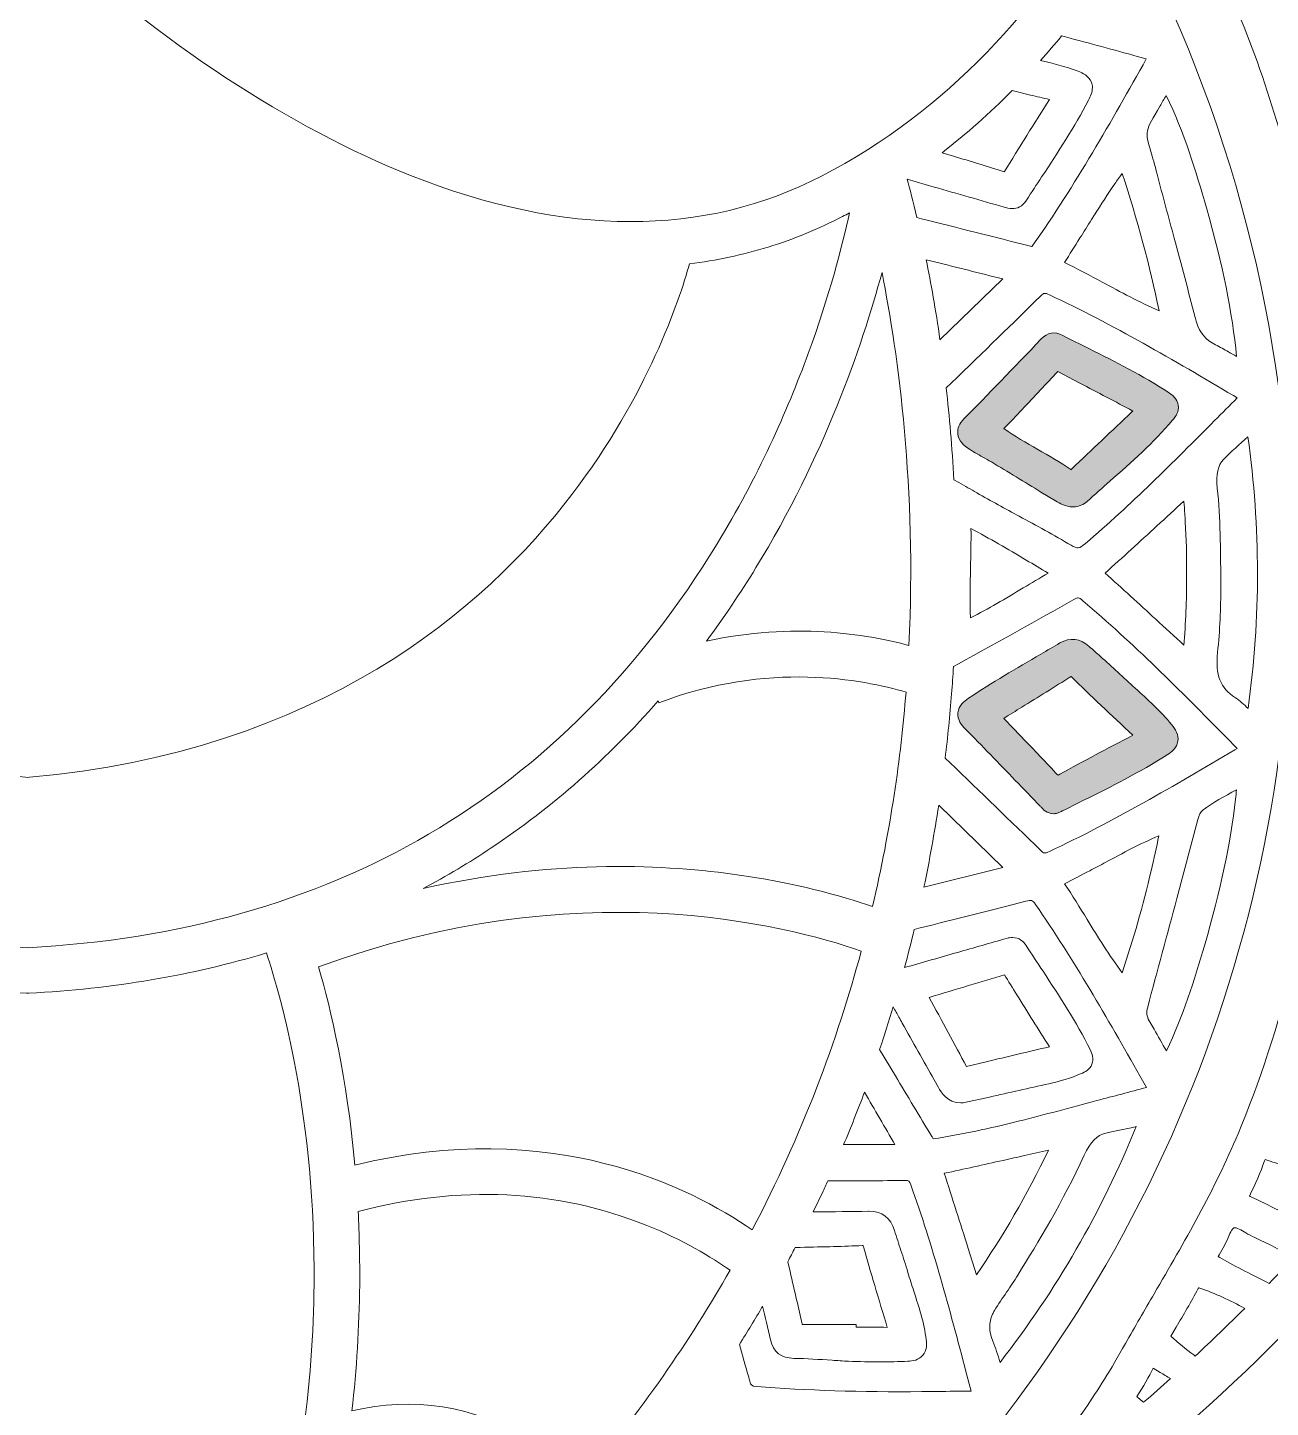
# Model space of a CAD drawing. Extents: x 126 to 2875, y -2951 to -49.
# Drawn here: x 1500.3 to 1932.1, y -2672.6 to -2193 of the extents above; entities that cross this region are included whole.
import ezdxf

# ---------------------------------------------------------------- set-up
doc = ezdxf.new("R2010")
doc.units = 0
doc.header["$MEASUREMENT"] = 0
doc.layers.add('Layer 1', color=7, linetype='Continuous')

# ---------------------------------------------------------------- blocks, each defined once
blk = doc.blocks.new('block 2')
at = {"layer": 'Layer 1', "true_color": 0x96c0ff}
h = blk.add_hatch(color=151, dxfattribs=at)
h.dxf.hatch_style = 2
edge = h.paths.add_edge_path()
edge.add_spline(control_points=[(1896.59, -2319.77), (1887.72, -2313.97), (1878.2, -2309.2), (1869, -2304.59), (1865.97, -2303.07), (1862.93, -2301.55), (1859.92, -2299.99), (1857.15, -2298.56), (1854.64, -2298.99), (1852.47, -2301.26), (1842.52, -2311.67), (1834.15, -2320.37), (1825.63, -2329.01), (1824.03, -2330.63), (1823.3, -2332.36), (1823.46, -2334.15), (1823.72, -2336.91), (1826.05, -2338.55), (1826.93, -2339.16), (1828.64, -2340.36), (1830.44, -2341.35), (1832.18, -2342.3), (1833.18, -2342.85), (1834.19, -2343.4), (1835.16, -2343.99), (1840.92, -2347.46), (1846.65, -2350.95), (1852.39, -2354.45), (1852.39, -2354.45), (1857.48, -2357.55), (1857.48, -2357.55), (1858.92, -2358.42), (1860.88, -2359.61), (1863.43, -2359.61), (1863.44, -2359.61), (1863.46, -2359.61), (1863.48, -2359.61), (1863.48, -2359.61), (1863.65, -2359.61), (1863.65, -2359.61), (1865.58, -2359.49), (1867.2, -2358.85), (1868.46, -2357.7), (1871.05, -2355.32), (1873.69, -2352.99), (1876.33, -2350.66), (1883.77, -2344.09), (1891.47, -2337.3), (1898.12, -2329.49), (1899.2, -2328.22), (1900.41, -2326.48), (1900.09, -2324.3), (1899.78, -2322.1), (1898.06, -2320.72), (1896.59, -2319.77)], knot_values=[0, 0, 0, 0, 1, 1, 1, 2, 2, 2, 3, 3, 3, 4, 4, 4, 5, 5, 5, 6, 6, 6, 7, 7, 7, 8, 8, 8, 9, 9, 9, 10, 10, 10, 11, 11, 11, 12, 12, 12, 13, 13, 13, 14, 14, 14, 15, 15, 15, 16, 16, 16, 17, 17, 17, 18, 18, 18, 18], degree=3, periodic=1)
edge = h.paths.add_edge_path()
edge.add_spline(control_points=[(1883.86, -2326.73), (1877.04, -2333.14), (1869.99, -2339.78), (1863.12, -2346.39), (1862.99, -2346.52), (1862.88, -2346.61), (1862.8, -2346.69), (1862.79, -2346.68), (1862.79, -2346.68), (1862.78, -2346.67), (1859.03, -2344.09), (1855.07, -2341.83), (1851.25, -2339.63), (1847.31, -2337.37), (1843.25, -2335.05), (1839.52, -2332.42), (1843.76, -2327.99), (1848.01, -2323.45), (1852.13, -2319.05), (1854.16, -2316.88), (1856.2, -2314.7), (1858.24, -2312.54), (1858.24, -2312.53), (1858.25, -2312.52), (1858.26, -2312.51), (1858.26, -2312.51), (1865.93, -2316.58), (1865.93, -2316.58), (1872.05, -2319.83), (1878.18, -2323.08), (1884.32, -2326.3), (1884.32, -2326.3), (1883.86, -2326.73), (1883.86, -2326.73)], knot_values=[0, 0, 0, 0, 1, 1, 1, 2, 2, 2, 3, 3, 3, 4, 4, 4, 5, 5, 5, 6, 6, 6, 7, 7, 7, 8, 8, 8, 9, 9, 9, 10, 10, 10, 11, 11, 11, 11], degree=3, periodic=1)
h = blk.add_hatch(color=151, dxfattribs=at)
h.dxf.hatch_style = 2
edge = h.paths.add_edge_path()
edge.add_spline(control_points=[(1885.09, -2422.61), (1883.08, -2420.81), (1881.01, -2418.95), (1879.06, -2417.07), (1877.1, -2415.17), (1875.05, -2413.36), (1873.06, -2411.61), (1871.75, -2410.46), (1870.44, -2409.3), (1869.15, -2408.12), (1866.11, -2405.33), (1862.41, -2404.88), (1858.98, -2406.9), (1858.98, -2406.9), (1858.98, -2406.9), (1858.98, -2406.9), (1856.75, -2408.21), (1854.52, -2409.51), (1852.29, -2410.81), (1843.97, -2415.67), (1835.36, -2420.68), (1827.16, -2426.15), (1825.72, -2427.11), (1823.78, -2428.68), (1823.53, -2431.16), (1823.28, -2433.65), (1824.85, -2435.56), (1826.06, -2436.78), (1831.91, -2442.68), (1837.79, -2448.78), (1843.47, -2454.67), (1846.36, -2457.67), (1849.25, -2460.67), (1852.15, -2463.66), (1852.24, -2463.74), (1852.32, -2463.84), (1852.4, -2463.94), (1853.01, -2464.65), (1854.39, -2466.26), (1856.81, -2466.26), (1856.96, -2466.26), (1857.12, -2466.25), (1857.28, -2466.24), (1857.28, -2466.24), (1857.81, -2466.19), (1857.81, -2466.19), (1857.81, -2466.19), (1858.64, -2465.83), (1858.64, -2465.83), (1859, -2465.68), (1859.4, -2465.51), (1859.79, -2465.31), (1862.17, -2464.1), (1864.56, -2462.91), (1866.96, -2461.72), (1876.69, -2456.86), (1886.75, -2451.84), (1896.18, -2445.83), (1897.74, -2444.84), (1899.58, -2443.4), (1899.95, -2441.09), (1900.32, -2438.82), (1899.13, -2436.97), (1897.78, -2435.3), (1893.93, -2430.55), (1889.43, -2426.52), (1885.09, -2422.61)], knot_values=[0, 0, 0, 0, 1, 1, 1, 2, 2, 2, 3, 3, 3, 4, 4, 4, 5, 5, 5, 6, 6, 6, 7, 7, 7, 8, 8, 8, 9, 9, 9, 10, 10, 10, 11, 11, 11, 12, 12, 12, 13, 13, 13, 14, 14, 14, 15, 15, 15, 16, 16, 16, 17, 17, 17, 18, 18, 18, 19, 19, 19, 20, 20, 20, 21, 21, 21, 22, 22, 22, 22], degree=3, periodic=1)
edge = h.paths.add_edge_path()
edge.add_spline(control_points=[(1858.96, -2452.52), (1858.62, -2452.71), (1858.41, -2452.79), (1858.3, -2452.83), (1858.18, -2452.75), (1857.95, -2452.57), (1857.56, -2452.14), (1853.39, -2447.64), (1849.08, -2443.15), (1844.91, -2438.81), (1843.09, -2436.92), (1841.27, -2435.03), (1839.45, -2433.13), (1841.55, -2431.83), (1843.64, -2430.53), (1845.73, -2429.23), (1851.34, -2425.77), (1857.13, -2422.19), (1862.79, -2418.58), (1862.83, -2418.62), (1862.88, -2418.66), (1862.93, -2418.71), (1869.47, -2424.99), (1876.86, -2432.07), (1884.34, -2438.97), (1875.34, -2443.63), (1867.03, -2448.07), (1858.96, -2452.52)], knot_values=[0, 0, 0, 0, 1, 1, 1, 2, 2, 2, 3, 3, 3, 4, 4, 4, 5, 5, 5, 6, 6, 6, 7, 7, 7, 8, 8, 8, 9, 9, 9, 9], degree=3, periodic=1)
at = {"layer": 'Layer 1', "lineweight": 0}
for points, knots in [([(2818.52, -1015.73), (2765.29, -1065.49), (2703.63, -1093.3), (2640.24, -1096.15), (2556.69, -1099.87), (2474.7, -1071.45), (2412.6, -1046.28), (2390.46, -1037.31), (2368.11, -1027.6), (2346.48, -1018.23), (2338.27, -1014.67), (2330.02, -1011.09), (2321.71, -1007.53), (2370.51, -1008.44), (2426.27, -1007.2), (2513.09, -924.65), (2568.78, -871.7), (2642.17, -798.11), (2625.81, -711.87), (2622.52, -694.49), (2611.09, -653.09), (2560.09, -612.54), (2565.36, -622.37), (2601.86, -692.87), (2569.54, -747.69), (2554.2, -773.71), (2526.78, -791.73), (2470.03, -803.98), (2455.63, -807.08), (2439.86, -809.44), (2422.81, -811.04), (2491.94, -734.79), (2533.75, -634.63), (2547.11, -513), (2561.91, -378.42), (2538.09, -252.24), (2515.5, -170.1), (2510.84, -153.21), (2505.7, -136.24), (2500.21, -119.65), (2496.11, -107.32), (2491.02, -97.85), (2485.03, -91.28), (2485.03, -91.28), (2489.08, -88.91), (2489.08, -88.91), (2488.22, -87.43), (2467.53, -52.75), (2420.58, -50.35), (2390.21, -48.79), (2356.11, -61.25), (2319.21, -87.4), (2293.72, -105.48), (2266.78, -130.21), (2238.64, -161.33), (2186.92, -191.97), (2146.46, -219.39), (2111.33, -247.55), (2059.02, -289.5), (2001.37, -329.63), (1934.36, -338.98), (1877.45, -346.93), (1826.29, -329.19), (1772.12, -310.4), (1744.15, -300.69), (1715.23, -290.66), (1685.52, -284.53), (1598.6, -266.59), (1534.9, -282.01), (1500.31, -329.06), (1465.72, -282.01), (1402.02, -266.61), (1315.1, -284.53), (1285.39, -290.66), (1256.47, -300.69), (1228.5, -310.4), (1174.33, -329.19), (1123.17, -346.93), (1066.26, -338.98), (999.25, -329.63), (941.6, -289.5), (889.29, -247.55), (854.16, -219.39), (813.72, -191.97), (761.98, -161.33), (733.84, -130.21), (706.9, -105.48), (681.41, -87.4), (644.51, -61.25), (610.42, -48.78), (580.04, -50.35), (533.09, -52.75), (512.4, -87.43), (511.54, -88.91), (511.54, -88.91), (515.6, -91.28), (515.6, -91.28), (509.6, -97.85), (504.51, -107.32), (500.43, -119.65), (494.91, -136.25), (489.76, -153.22), (485.12, -170.1), (462.53, -252.24), (438.71, -378.42), (453.51, -513), (466.87, -634.63), (508.68, -734.79), (577.81, -811.04), (560.76, -809.44), (544.99, -807.08), (530.59, -803.98), (473.84, -791.73), (446.42, -773.71), (431.08, -747.69), (398.76, -692.87), (435.26, -622.37), (440.53, -612.54), (389.53, -653.09), (378.1, -694.49), (374.81, -711.87), (358.45, -798.11), (431.84, -871.7), (487.53, -924.65), (574.36, -1007.2), (630.11, -1008.44), (678.91, -1007.53), (670.6, -1011.09), (662.35, -1014.67), (654.14, -1018.23), (632.51, -1027.6), (610.16, -1037.31), (588.02, -1046.28), (525.92, -1071.45), (443.9, -1099.88), (360.39, -1096.15), (296.99, -1093.3), (235.33, -1065.49), (182.1, -1015.73), (182.1, -1015.73), (125.87, -963.15), (125.87, -963.15), (125.87, -963.15), (170.22, -1026.07), (170.22, -1026.07), (219.77, -1096.34), (304.4, -1156.08), (385.84, -1178.26), (421.01, -1187.83), (457.96, -1193.28), (496.54, -1194.59), (485.65, -1205.66), (470.29, -1222.36), (453.05, -1244.47), (422.71, -1283.4), (380.73, -1347.02), (353.04, -1429.06), (321.9, -1521.35), (314.84, -1617.62), (332.07, -1715.18), (353.53, -1836.78), (412.97, -1960.62), (508.76, -2083.27), (508.76, -2083.27), (517.35, -2094.25), (517.35, -2094.25), (517.35, -2094.25), (522.39, -2081.24), (522.39, -2081.24), (522.59, -2080.7), (544.03, -2026.57), (607.28, -1966.45), (618.55, -1955.74), (631.63, -1944.41), (646.68, -1932.9), (644.92, -1962.85), (643.59, -2025.77), (654.99, -2105.75), (664.24, -2170.7), (680.05, -2233.27), (701.96, -2291.74), (729.36, -2364.83), (766.43, -2431.68), (812.16, -2490.44), (814.05, -2493.21), (839.63, -2531.25), (859.49, -2587.32), (878.32, -2640.42), (895.73, -2721.14), (871.87, -2804.06), (871.87, -2804.06), (865.62, -2825.84), (865.62, -2825.84), (865.62, -2825.84), (884.08, -2812.68), (884.08, -2812.68), (885.65, -2811.57), (922.92, -2784.71), (954.16, -2735.73), (978.8, -2697.08), (1003.28, -2637.97), (992.89, -2564.05), (993.48, -2564.79), (994.03, -2565.49), (994.54, -2566.17), (1016.21, -2595.31), (1039.76, -2622.73), (1064.5, -2647.63), (1109.21, -2692.65), (1155.37, -2726.78), (1201.72, -2749.11), (1255.68, -2775.1), (1310.13, -2785.14), (1363.64, -2778.93), (1378.87, -2809.5), (1404.34, -2833.21), (1429, -2856.2), (1455.2, -2880.59), (1479.94, -2903.62), (1493.04, -2933.91), (1493.04, -2933.91), (1500.31, -2950.67), (1500.31, -2950.67), (1500.31, -2950.67), (1507.58, -2933.91), (1507.58, -2933.91), (1520.68, -2903.62), (1545.42, -2880.59), (1571.62, -2856.2), (1596.29, -2833.21), (1621.76, -2809.5), (1636.98, -2778.93), (1690.49, -2785.14), (1744.94, -2775.1), (1798.9, -2749.11), (1845.25, -2726.78), (1891.43, -2692.65), (1936.12, -2647.63), (1960.86, -2622.73), (1984.41, -2595.33), (2006.08, -2566.18), (2006.59, -2565.5), (2007.14, -2564.79), (2007.73, -2564.05), (1997.35, -2637.97), (2021.82, -2697.08), (2046.46, -2735.73), (2077.7, -2784.71), (2114.98, -2811.57), (2116.54, -2812.68), (2116.54, -2812.68), (2135, -2825.84), (2135, -2825.84), (2135, -2825.84), (2128.75, -2804.06), (2128.75, -2804.06), (2104.89, -2721.14), (2122.3, -2640.42), (2141.13, -2587.32), (2161.01, -2531.22), (2186.59, -2493.18), (2188.46, -2490.44), (2234.19, -2431.68), (2271.26, -2364.83), (2298.65, -2291.74), (2320.57, -2233.27), (2336.38, -2170.7), (2345.63, -2105.75), (2357.03, -2025.77), (2355.7, -1962.85), (2353.94, -1932.9), (2368.99, -1944.41), (2382.07, -1955.74), (2393.34, -1966.45), (2456.59, -2026.57), (2478.03, -2080.7), (2478.23, -2081.24), (2478.23, -2081.24), (2483.25, -2094.29), (2483.25, -2094.29), (2483.25, -2094.29), (2491.86, -2083.27), (2491.86, -2083.27), (2587.65, -1960.62), (2647.09, -1836.78), (2668.55, -1715.18), (2685.78, -1617.62), (2678.72, -1521.35), (2647.58, -1429.06), (2619.89, -1347.02), (2577.91, -1283.4), (2547.57, -1244.47), (2530.33, -1222.36), (2514.97, -1205.66), (2504.08, -1194.59), (2542.66, -1193.28), (2579.61, -1187.83), (2614.78, -1178.26), (2696.22, -1156.08), (2780.85, -1096.34), (2830.4, -1026.07), (2830.4, -1026.07), (2874.75, -963.15), (2874.75, -963.15), (2874.75, -963.15), (2818.52, -1015.73), (2818.52, -1015.73)], [0, 0, 0, 0, 1, 1, 1, 2, 2, 2, 3, 3, 3, 4, 4, 4, 5, 5, 5, 6, 6, 6, 7, 7, 7, 8, 8, 8, 9, 9, 9, 10, 10, 10, 11, 11, 11, 12, 12, 12, 13, 13, 13, 14, 14, 14, 15, 15, 15, 16, 16, 16, 17, 17, 17, 18, 18, 18, 19, 19, 19, 20, 20, 20, 21, 21, 21, 22, 22, 22, 23, 23, 23, 24, 24, 24, 25, 25, 25, 26, 26, 26, 27, 27, 27, 28, 28, 28, 29, 29, 29, 30, 30, 30, 31, 31, 31, 32, 32, 32, 33, 33, 33, 34, 34, 34, 35, 35, 35, 36, 36, 36, 37, 37, 37, 38, 38, 38, 39, 39, 39, 40, 40, 40, 41, 41, 41, 42, 42, 42, 43, 43, 43, 44, 44, 44, 45, 45, 45, 46, 46, 46, 47, 47, 47, 48, 48, 48, 49, 49, 49, 50, 50, 50, 51, 51, 51, 52, 52, 52, 53, 53, 53, 54, 54, 54, 55, 55, 55, 56, 56, 56, 57, 57, 57, 58, 58, 58, 59, 59, 59, 60, 60, 60, 61, 61, 61, 62, 62, 62, 63, 63, 63, 64, 64, 64, 65, 65, 65, 66, 66, 66, 67, 67, 67, 68, 68, 68, 69, 69, 69, 70, 70, 70, 71, 71, 71, 72, 72, 72, 73, 73, 73, 74, 74, 74, 75, 75, 75, 76, 76, 76, 77, 77, 77, 78, 78, 78, 79, 79, 79, 80, 80, 80, 81, 81, 81, 82, 82, 82, 83, 83, 83, 84, 84, 84, 85, 85, 85, 86, 86, 86, 87, 87, 87, 88, 88, 88, 89, 89, 89, 90, 90, 90, 91, 91, 91, 92, 92, 92, 93, 93, 93, 94, 94, 94, 95, 95, 95, 96, 96, 96, 97, 97, 97, 98, 98, 98, 99, 99, 99, 100, 100, 100, 101, 101, 101, 102, 102, 102, 102]), ([(1861.94, -1717.87), (1896.11, -1816.3), (1926.08, -1921.57), (1913.95, -2024.38), (1904.93, -2100.97), (1863.98, -2199.05), (1776.13, -2244.64), (1735.32, -2265.83), (1687.24, -2265.74), (1633.28, -2244.38), (1591.77, -2227.95), (1546.47, -2198.21), (1505.68, -2160.6), (1505.68, -2160.6), (1500.31, -2155.64), (1500.31, -2155.64), (1500.31, -2155.64), (1494.94, -2160.6), (1494.94, -2160.6), (1454.17, -2198.21), (1408.85, -2227.95), (1367.34, -2244.38), (1313.38, -2265.74), (1265.32, -2265.83), (1224.49, -2244.64), (1136.64, -2199.05), (1095.69, -2100.97), (1086.67, -2024.38), (1074.54, -1921.57), (1104.51, -1816.3), (1138.68, -1717.87), (1192.09, -1564.07), (1240.61, -1397.2), (1237.32, -1215.98), (1242.3, -1222.28), (1247.26, -1228.83), (1252.28, -1235.64), (1266.9, -1255.47), (1279.52, -1282.41), (1289.81, -1315.72), (1286.06, -1365.69), (1274.23, -1419.52), (1252.67, -1484.91), (1252.67, -1484.91), (1248.76, -1496.73), (1248.76, -1496.73), (1227.63, -1560.64), (1195.7, -1657.2), (1179.17, -1755.34), (1159.2, -1873.95), (1167.41, -1964.74), (1203.58, -2025.16), (1232, -2072.62), (1277.82, -2102.14), (1339.8, -2112.95), (1386.89, -2121.13), (1439.41, -2115.88), (1500.31, -2096.85), (1542.72, -2110.1), (1581.07, -2116.68), (1616.36, -2116.68), (1631.73, -2116.68), (1646.53, -2115.43), (1660.82, -2112.95), (1722.8, -2102.14), (1768.62, -2072.62), (1797.04, -2025.16), (1833.21, -1964.74), (1841.42, -1873.97), (1821.45, -1755.36), (1804.92, -1657.2), (1772.99, -1560.64), (1751.86, -1496.75), (1751.86, -1496.75), (1747.95, -1484.91), (1747.95, -1484.91), (1726.39, -1419.52), (1714.56, -1365.69), (1710.81, -1315.72), (1721.1, -1282.41), (1733.72, -1255.47), (1748.34, -1235.64), (1753.36, -1228.83), (1758.32, -1222.28), (1763.3, -1215.98), (1760.01, -1397.2), (1808.53, -1564.07), (1861.94, -1717.87)], [0, 0, 0, 0, 1, 1, 1, 2, 2, 2, 3, 3, 3, 4, 4, 4, 5, 5, 5, 6, 6, 6, 7, 7, 7, 8, 8, 8, 9, 9, 9, 10, 10, 10, 11, 11, 11, 12, 12, 12, 13, 13, 13, 14, 14, 14, 15, 15, 15, 16, 16, 16, 17, 17, 17, 18, 18, 18, 19, 19, 19, 20, 20, 20, 21, 21, 21, 22, 22, 22, 23, 23, 23, 24, 24, 24, 25, 25, 25, 26, 26, 26, 27, 27, 27, 28, 28, 28, 29, 29, 29, 29]), ([(1867.7, -2673.1), (1862.08, -2681.15), (1855.84, -2689.34), (1849.16, -2697.46), (1849.16, -2697.46), (1841.99, -2706.16), (1841.99, -2706.16), (1821.21, -2720.24), (1800.38, -2731.81), (1779.55, -2740.83), (1881.36, -2649.23), (1939.49, -2518.96), (1939.31, -2381.94), (1939.22, -2305.45), (1920.65, -2229.27), (1885.65, -2161.61), (1885.65, -2161.61), (1884.76, -2159.92), (1884.76, -2159.92), (1888.69, -2153.31), (1892.36, -2146.52), (1895.83, -2139.61), (1896.76, -2141.25), (1897.7, -2142.9), (1898.65, -2144.54), (1904.88, -2155.48), (1911.36, -2166.8), (1916.73, -2178.4), (1928.49, -2203.81), (1936.04, -2230.39), (1944.02, -2259.99), (1952.26, -2290.65), (1956.76, -2316.69), (1958.17, -2341.92), (1959.01, -2357.01), (1958.88, -2372.41), (1958.75, -2387.31), (1958.71, -2394.4), (1958.64, -2401.74), (1958.69, -2408.96), (1958.77, -2422.77), (1957.31, -2436.59), (1955.87, -2448.27), (1952.99, -2471.51), (1946.99, -2493.97), (1941.18, -2515.69), (1934.45, -2540.9), (1928.17, -2559.98), (1920.84, -2577.55), (1912.78, -2596.88), (1902.07, -2615.29), (1891.7, -2633.1), (1888.41, -2638.76), (1884.99, -2644.63), (1881.71, -2650.46), (1876.55, -2659.59), (1872.1, -2666.78), (1867.7, -2673.1)], [0, 0, 0, 0, 1, 1, 1, 2, 2, 2, 3, 3, 3, 4, 4, 4, 5, 5, 5, 6, 6, 6, 7, 7, 7, 8, 8, 8, 9, 9, 9, 10, 10, 10, 11, 11, 11, 12, 12, 12, 13, 13, 13, 14, 14, 14, 15, 15, 15, 16, 16, 16, 17, 17, 17, 18, 18, 18, 19, 19, 19, 19]), ([(1849.59, -2268.65), (1849.42, -2268.89), (1849.31, -2269.03), (1849.23, -2269.11), (1849.13, -2269.09), (1848.99, -2269.08), (1848.77, -2269.01), (1836.14, -2265.82), (1823.52, -2262.63), (1810.89, -2259.47), (1810.89, -2259.47), (1809.3, -2259.07), (1809.3, -2259.07), (1807.98, -2253.42), (1806.77, -2248.93), (1805.87, -2245.74), (1805.87, -2245.74), (1815.26, -2248.43), (1815.26, -2248.43), (1823.36, -2250.75), (1831.47, -2253.07), (1839.56, -2255.43), (1840.32, -2255.65), (1841.33, -2255.95), (1842.45, -2255.95), (1844.05, -2255.95), (1845.87, -2255.34), (1847.38, -2252.99), (1849.1, -2250.3), (1850.86, -2247.63), (1852.62, -2244.95), (1858.23, -2236.42), (1864.04, -2227.59), (1868.89, -2218.26), (1869.57, -2216.95), (1870.25, -2215.46), (1870.25, -2213.89), (1870.25, -2213.28), (1870.15, -2212.64), (1869.9, -2212.01), (1869.05, -2209.79), (1866.86, -2208.77), (1865.28, -2208.2), (1860.75, -2206.52), (1856.24, -2205.38), (1852.24, -2204.46), (1854.72, -2201.67), (1857.16, -2198.82), (1859.55, -2195.91), (1859.55, -2195.91), (1860.91, -2196.28), (1860.91, -2196.28), (1869.22, -2198.46), (1877.66, -2200.77), (1885.83, -2203.02), (1885.83, -2203.02), (1888.98, -2203.89), (1888.98, -2203.89), (1876.87, -2225.47), (1864.33, -2247.72), (1849.59, -2268.65)], [0, 0, 0, 0, 1, 1, 1, 2, 2, 2, 3, 3, 3, 4, 4, 4, 5, 5, 5, 6, 6, 6, 7, 7, 7, 8, 8, 8, 9, 9, 9, 10, 10, 10, 11, 11, 11, 12, 12, 12, 13, 13, 13, 14, 14, 14, 15, 15, 15, 16, 16, 16, 17, 17, 17, 18, 18, 18, 19, 19, 19, 20, 20, 20, 20]), ([(1818, -2236.53), (1826.46, -2229.96), (1834.6, -2222.74), (1842.37, -2214.94), (1842.37, -2214.94), (1848.72, -2216.46), (1848.72, -2216.46), (1850.92, -2216.98), (1853.12, -2217.5), (1855.32, -2218.03), (1850.03, -2226.37), (1844.91, -2234.65), (1839.67, -2243.08), (1839.67, -2243.08), (1839.67, -2243.08), (1839.67, -2243.1), (1833.78, -2241.25), (1827.79, -2239.46), (1822, -2237.73), (1822, -2237.73), (1818, -2236.53), (1818, -2236.53)], [0, 0, 0, 0, 1, 1, 1, 2, 2, 2, 3, 3, 3, 4, 4, 4, 5, 5, 5, 6, 6, 6, 7, 7, 7, 7]), ([(1917.5, -2305.74), (1916.06, -2304.92), (1914.57, -2304.06), (1913.01, -2303.28), (1909.7, -2301.62), (1907.65, -2299.23), (1906.4, -2295.45), (1906.21, -2294.91), (1906.06, -2294.34), (1905.9, -2293.74), (1903.6, -2284.53), (1901.09, -2275.2), (1898.65, -2266.2), (1896.67, -2258.91), (1894.64, -2251.38), (1892.73, -2243.96), (1891.89, -2240.68), (1891.14, -2238.15), (1890.54, -2236.1), (1888.47, -2229.08), (1888.47, -2229.08), (1893.74, -2220.27), (1894.39, -2219.18), (1895.12, -2217.96), (1895.92, -2216.6), (1902.11, -2229.53), (1906.29, -2243.01), (1909.87, -2255.67), (1915.54, -2275.65), (1918.86, -2292.08), (1920.32, -2307.32), (1919.37, -2306.81), (1918.43, -2306.28), (1917.5, -2305.74)], [0, 0, 0, 0, 1, 1, 1, 2, 2, 2, 3, 3, 3, 4, 4, 4, 5, 5, 5, 6, 6, 6, 7, 7, 7, 8, 8, 8, 9, 9, 9, 10, 10, 10, 11, 11, 11, 11]), ([(1893.39, -2291.43), (1886.63, -2288.48), (1880.02, -2284.92), (1873.61, -2281.47), (1869.36, -2279.19), (1864.99, -2276.83), (1860.56, -2274.65), (1862.35, -2271.83), (1864.14, -2268.98), (1865.91, -2266.15), (1867.26, -2264.01), (1868.6, -2261.87), (1869.95, -2259.74), (1869.95, -2259.74), (1870.98, -2258.11), (1870.98, -2258.11), (1873.23, -2254.55), (1875.5, -2250.9), (1878.02, -2247.29), (1878.86, -2246.09), (1879.73, -2244.9), (1880.63, -2243.7), (1885.9, -2259.86), (1890.19, -2275.88), (1893.39, -2291.43)], [0, 0, 0, 0, 1, 1, 1, 2, 2, 2, 3, 3, 3, 4, 4, 4, 5, 5, 5, 6, 6, 6, 7, 7, 7, 8, 8, 8, 8]), ([(1261.06, -2372.95), (1232.74, -2326.71), (1219.92, -2280.76), (1214.78, -2257.39), (1215.58, -2257.84), (1216.39, -2258.26), (1217.21, -2258.69), (1233.93, -2267.37), (1251.67, -2272.84), (1270.35, -2275.12), (1273.9, -2287.85), (1284.88, -2320.76), (1311.18, -2355.29), (1341.55, -2395.16), (1398.89, -2444.6), (1499.6, -2453.59), (1499.6, -2453.59), (1500.31, -2453.65), (1500.31, -2453.65), (1500.31, -2453.65), (1501.02, -2453.59), (1501.02, -2453.59), (1601.73, -2444.6), (1659.07, -2395.16), (1689.44, -2355.29), (1715.74, -2320.76), (1726.72, -2287.85), (1730.27, -2275.12), (1739.61, -2273.98), (1748.71, -2272.05), (1757.57, -2269.3), (1766.44, -2266.58), (1775.07, -2263.03), (1783.42, -2258.69), (1784.25, -2258.26), (1785.05, -2257.84), (1785.86, -2257.39), (1783.31, -2269.01), (1778.85, -2286.25), (1771.5, -2306.34), (1764.16, -2326.43), (1753.93, -2349.38), (1739.86, -2372.46), (1686.44, -2460.03), (1605.85, -2507.25), (1500.31, -2512.82), (1394.98, -2507.27), (1314.49, -2460.2), (1261.06, -2372.95)], [0, 0, 0, 0, 1, 1, 1, 2, 2, 2, 3, 3, 3, 4, 4, 4, 5, 5, 5, 6, 6, 6, 7, 7, 7, 8, 8, 8, 9, 9, 9, 10, 10, 10, 11, 11, 11, 12, 12, 12, 13, 13, 13, 14, 14, 14, 15, 15, 15, 16, 16, 16, 16]), ([(1812.52, -2273.7), (1820.26, -2275.65), (1828.03, -2277.59), (1836.15, -2279.63), (1836.15, -2279.63), (1839.16, -2280.38), (1839.16, -2280.38), (1839.16, -2280.38), (1817.3, -2301.53), (1817.3, -2301.53), (1815.8, -2291.06), (1814.13, -2281.72), (1812.52, -2273.7)], [0, 0, 0, 0, 1, 1, 1, 2, 2, 2, 3, 3, 3, 4, 4, 4, 4]), ([(1736.12, -2406.3), (1742.17, -2398.14), (1747.93, -2389.62), (1753.36, -2380.71), (1776.97, -2342.04), (1790.1, -2304.22), (1797.15, -2278.12), (1802.88, -2307.16), (1809.13, -2353.21), (1806.52, -2407.76), (1791.78, -2403.79), (1766.31, -2399.69), (1736.12, -2406.3)], [0, 0, 0, 0, 1, 1, 1, 2, 2, 2, 3, 3, 3, 4, 4, 4, 4]), ([(1912.7, -2329.64), (1898.38, -2344.05), (1883.55, -2358.94), (1867.83, -2372.33), (1865.66, -2374.19), (1865.01, -2374.26), (1862.83, -2372.95), (1856.92, -2369.39), (1850.78, -2366.08), (1844.84, -2362.88), (1839.98, -2360.26), (1834.95, -2357.55), (1830.11, -2354.73), (1828.05, -2353.53), (1825.96, -2352.36), (1823.87, -2351.19), (1823.87, -2351.19), (1822.13, -2350.22), (1822.13, -2350.22), (1821.51, -2338.87), (1820.58, -2328.2), (1819.45, -2318.29), (1819.45, -2318.29), (1821.19, -2316.6), (1821.19, -2316.6), (1832.76, -2305.37), (1842.47, -2295.94), (1852.22, -2286.36), (1853.44, -2285.16), (1853.68, -2285.13), (1855.39, -2285.92), (1877.39, -2296.24), (1898.68, -2308.79), (1919.29, -2320.95), (1919.29, -2320.95), (1920.6, -2321.73), (1920.6, -2321.73), (1917.98, -2324.35), (1915.35, -2327), (1912.7, -2329.64)], [0, 0, 0, 0, 1, 1, 1, 2, 2, 2, 3, 3, 3, 4, 4, 4, 5, 5, 5, 6, 6, 6, 7, 7, 7, 8, 8, 8, 9, 9, 9, 10, 10, 10, 11, 11, 11, 12, 12, 12, 13, 13, 13, 13]), ([(1896.59, -2319.77), (1887.72, -2313.97), (1878.2, -2309.2), (1869, -2304.59), (1865.97, -2303.07), (1862.93, -2301.55), (1859.92, -2299.99), (1857.15, -2298.56), (1854.64, -2298.99), (1852.47, -2301.26), (1842.52, -2311.67), (1834.15, -2320.37), (1825.63, -2329.01), (1824.03, -2330.63), (1823.3, -2332.36), (1823.46, -2334.15), (1823.72, -2336.91), (1826.05, -2338.55), (1826.93, -2339.16), (1828.64, -2340.36), (1830.44, -2341.35), (1832.18, -2342.3), (1833.18, -2342.85), (1834.19, -2343.4), (1835.16, -2343.99), (1840.92, -2347.46), (1846.65, -2350.95), (1852.39, -2354.45), (1852.39, -2354.45), (1857.48, -2357.55), (1857.48, -2357.55), (1858.92, -2358.42), (1860.88, -2359.61), (1863.43, -2359.61), (1863.44, -2359.61), (1863.46, -2359.61), (1863.48, -2359.61), (1863.48, -2359.61), (1863.65, -2359.61), (1863.65, -2359.61), (1865.58, -2359.49), (1867.2, -2358.85), (1868.46, -2357.7), (1871.05, -2355.32), (1873.69, -2352.99), (1876.33, -2350.66), (1883.77, -2344.09), (1891.47, -2337.3), (1898.12, -2329.49), (1899.2, -2328.22), (1900.41, -2326.48), (1900.09, -2324.3), (1899.78, -2322.1), (1898.06, -2320.72), (1896.59, -2319.77)], [0, 0, 0, 0, 1, 1, 1, 2, 2, 2, 3, 3, 3, 4, 4, 4, 5, 5, 5, 6, 6, 6, 7, 7, 7, 8, 8, 8, 9, 9, 9, 10, 10, 10, 11, 11, 11, 12, 12, 12, 13, 13, 13, 14, 14, 14, 15, 15, 15, 16, 16, 16, 17, 17, 17, 18, 18, 18, 18]), ([(1883.86, -2326.73), (1877.04, -2333.14), (1869.99, -2339.78), (1863.12, -2346.39), (1862.99, -2346.52), (1862.88, -2346.61), (1862.8, -2346.69), (1862.79, -2346.68), (1862.79, -2346.68), (1862.78, -2346.67), (1859.03, -2344.09), (1855.07, -2341.83), (1851.25, -2339.63), (1847.31, -2337.37), (1843.25, -2335.05), (1839.52, -2332.42), (1843.76, -2327.99), (1848.01, -2323.45), (1852.13, -2319.05), (1854.16, -2316.88), (1856.2, -2314.7), (1858.24, -2312.54), (1858.24, -2312.53), (1858.25, -2312.52), (1858.26, -2312.51), (1858.26, -2312.51), (1865.93, -2316.58), (1865.93, -2316.58), (1872.05, -2319.83), (1878.18, -2323.08), (1884.32, -2326.3), (1884.32, -2326.3), (1883.86, -2326.73), (1883.86, -2326.73)], [0, 0, 0, 0, 1, 1, 1, 2, 2, 2, 3, 3, 3, 4, 4, 4, 5, 5, 5, 6, 6, 6, 7, 7, 7, 8, 8, 8, 9, 9, 9, 10, 10, 10, 11, 11, 11, 11]), ([(1919.91, -2425.96), (1914.71, -2422.54), (1912.93, -2417.99), (1913.73, -2410.25), (1914.52, -2402.52), (1914.9, -2394.81), (1914.86, -2387.31), (1914.86, -2387.31), (1914.84, -2384.79), (1914.84, -2384.79), (1914.78, -2374.42), (1914.73, -2363.69), (1913.64, -2353.08), (1913.15, -2348.21), (1913.81, -2345.22), (1915.85, -2343.1), (1918.43, -2340.41), (1921.28, -2337.9), (1924.29, -2335.24), (1928.69, -2366.9), (1928.71, -2397.93), (1924.34, -2429.7), (1922.96, -2428.32), (1921.54, -2427.04), (1919.91, -2425.96)], [0, 0, 0, 0, 1, 1, 1, 2, 2, 2, 3, 3, 3, 4, 4, 4, 5, 5, 5, 6, 6, 6, 7, 7, 7, 8, 8, 8, 8]), ([(1902.15, -2406.46), (1902.15, -2406.46), (1902.07, -2407.65), (1902.07, -2407.65), (1898.79, -2404.66), (1895.51, -2401.67), (1892.24, -2398.66), (1886.49, -2393.39), (1880.55, -2387.94), (1874.67, -2382.64), (1880.71, -2377.19), (1886.79, -2371.62), (1892.66, -2366.22), (1895.8, -2363.36), (1898.93, -2360.48), (1902.07, -2357.61), (1902.07, -2357.61), (1902.15, -2359.02), (1902.15, -2359.02), (1902.27, -2360.94), (1902.4, -2362.87), (1902.51, -2364.81), (1902.86, -2370.64), (1903.1, -2376.54), (1902.94, -2382.35), (1902.94, -2382.35), (1902.94, -2382.53), (1902.94, -2382.53), (1903.17, -2390.47), (1902.65, -2398.59), (1902.15, -2406.46)], [0, 0, 0, 0, 1, 1, 1, 2, 2, 2, 3, 3, 3, 4, 4, 4, 5, 5, 5, 6, 6, 6, 7, 7, 7, 8, 8, 8, 9, 9, 9, 10, 10, 10, 10]), ([(1827.9, -2380.87), (1828.02, -2376.39), (1828.13, -2371.8), (1828.05, -2367.17), (1834.57, -2370.56), (1840.77, -2374.25), (1847.26, -2378.11), (1849.77, -2379.6), (1852.31, -2381.12), (1854.89, -2382.64), (1851.95, -2384.35), (1849.07, -2386.07), (1846.25, -2387.77), (1840.05, -2391.49), (1834.11, -2395.03), (1827.89, -2398.17), (1827.64, -2392.36), (1827.78, -2386.53), (1827.9, -2380.87)], [0, 0, 0, 0, 1, 1, 1, 2, 2, 2, 3, 3, 3, 4, 4, 4, 5, 5, 5, 6, 6, 6, 6]), ([(1919.69, -2444.11), (1898.93, -2456.34), (1877.47, -2468.99), (1855.32, -2479.39), (1853.64, -2480.18), (1853.44, -2480.15), (1852.16, -2478.88), (1841.74, -2468.74), (1831.37, -2458.76), (1820.78, -2448.58), (1820.78, -2448.58), (1819.1, -2446.97), (1819.1, -2446.97), (1819.99, -2439.55), (1820.73, -2432.09), (1821.32, -2424.57), (1821.57, -2421.41), (1821.78, -2418.26), (1821.97, -2415.14), (1821.97, -2415.14), (1823.71, -2414.17), (1823.71, -2414.17), (1837.97, -2406.27), (1850.84, -2399.13), (1863.79, -2391.82), (1865.23, -2391.01), (1865.44, -2390.96), (1866.92, -2392.22), (1884.4, -2407.02), (1900.8, -2423.59), (1916.68, -2439.61), (1916.68, -2439.61), (1920.59, -2443.57), (1920.59, -2443.57), (1920.59, -2443.57), (1919.69, -2444.11), (1919.69, -2444.11)], [0, 0, 0, 0, 1, 1, 1, 2, 2, 2, 3, 3, 3, 4, 4, 4, 5, 5, 5, 6, 6, 6, 7, 7, 7, 8, 8, 8, 9, 9, 9, 10, 10, 10, 11, 11, 11, 12, 12, 12, 12]), ([(1885.09, -2422.61), (1883.08, -2420.81), (1881.01, -2418.95), (1879.06, -2417.07), (1877.1, -2415.17), (1875.05, -2413.36), (1873.06, -2411.61), (1871.75, -2410.46), (1870.44, -2409.3), (1869.15, -2408.12), (1866.11, -2405.33), (1862.41, -2404.88), (1858.98, -2406.9), (1858.98, -2406.9), (1858.98, -2406.9), (1858.98, -2406.9), (1856.75, -2408.21), (1854.52, -2409.51), (1852.29, -2410.81), (1843.97, -2415.67), (1835.36, -2420.68), (1827.16, -2426.15), (1825.72, -2427.11), (1823.78, -2428.68), (1823.53, -2431.16), (1823.28, -2433.65), (1824.85, -2435.56), (1826.06, -2436.78), (1831.91, -2442.68), (1837.79, -2448.78), (1843.47, -2454.67), (1846.36, -2457.67), (1849.25, -2460.67), (1852.15, -2463.66), (1852.24, -2463.74), (1852.32, -2463.84), (1852.4, -2463.94), (1853.01, -2464.65), (1854.39, -2466.26), (1856.81, -2466.26), (1856.96, -2466.26), (1857.12, -2466.25), (1857.28, -2466.24), (1857.28, -2466.24), (1857.81, -2466.19), (1857.81, -2466.19), (1857.81, -2466.19), (1858.64, -2465.83), (1858.64, -2465.83), (1859, -2465.68), (1859.4, -2465.51), (1859.79, -2465.31), (1862.17, -2464.1), (1864.56, -2462.91), (1866.96, -2461.72), (1876.69, -2456.86), (1886.75, -2451.84), (1896.18, -2445.83), (1897.74, -2444.84), (1899.58, -2443.4), (1899.95, -2441.09), (1900.32, -2438.82), (1899.13, -2436.97), (1897.78, -2435.3), (1893.93, -2430.55), (1889.43, -2426.52), (1885.09, -2422.61)], [0, 0, 0, 0, 1, 1, 1, 2, 2, 2, 3, 3, 3, 4, 4, 4, 5, 5, 5, 6, 6, 6, 7, 7, 7, 8, 8, 8, 9, 9, 9, 10, 10, 10, 11, 11, 11, 12, 12, 12, 13, 13, 13, 14, 14, 14, 15, 15, 15, 16, 16, 16, 17, 17, 17, 18, 18, 18, 19, 19, 19, 20, 20, 20, 21, 21, 21, 22, 22, 22, 22]), ([(1805.49, -2423.99), (1803.69, -2446.7), (1800.14, -2471.87), (1793.87, -2498.53), (1783.03, -2494.81), (1766.44, -2490.14), (1745.24, -2487.24), (1718.92, -2483.65), (1681.46, -2482.44), (1637.73, -2492.27), (1645.85, -2487.94), (1653.75, -2483.25), (1661.39, -2478.15), (1682.65, -2463.99), (1702.03, -2446.88), (1719.39, -2427.07), (1719.39, -2427.07), (1719.63, -2427.71), (1719.63, -2427.71), (1757.48, -2413.19), (1790.72, -2419.63), (1805.49, -2423.99)], [0, 0, 0, 0, 1, 1, 1, 2, 2, 2, 3, 3, 3, 4, 4, 4, 5, 5, 5, 6, 6, 6, 7, 7, 7, 7]), ([(1858.96, -2452.52), (1858.62, -2452.71), (1858.41, -2452.79), (1858.3, -2452.83), (1858.18, -2452.75), (1857.95, -2452.57), (1857.56, -2452.14), (1853.39, -2447.64), (1849.08, -2443.15), (1844.91, -2438.81), (1843.09, -2436.92), (1841.27, -2435.03), (1839.45, -2433.13), (1841.55, -2431.83), (1843.64, -2430.53), (1845.73, -2429.23), (1851.34, -2425.77), (1857.13, -2422.19), (1862.79, -2418.58), (1862.83, -2418.62), (1862.88, -2418.66), (1862.93, -2418.71), (1869.47, -2424.99), (1876.86, -2432.07), (1884.34, -2438.97), (1875.34, -2443.63), (1867.03, -2448.07), (1858.96, -2452.52)], [0, 0, 0, 0, 1, 1, 1, 2, 2, 2, 3, 3, 3, 4, 4, 4, 5, 5, 5, 6, 6, 6, 7, 7, 7, 8, 8, 8, 9, 9, 9, 9]), ([(1889.45, -2533.48), (1892.84, -2520.89), (1896.21, -2508.29), (1899.58, -2495.71), (1899.58, -2495.71), (1906.91, -2468.31), (1906.91, -2468.31), (1907.34, -2466.74), (1907.77, -2465.65), (1908.57, -2465.05), (1912.17, -2462.42), (1915.97, -2460.22), (1920.29, -2457.94), (1920.22, -2459.05), (1920.1, -2460.12), (1919.99, -2461.25), (1918.28, -2476.43), (1914.83, -2492.61), (1909.16, -2512.17), (1905.71, -2524.06), (1901.72, -2536.68), (1895.94, -2548.69), (1894.53, -2546.16), (1893.08, -2543.64), (1891.67, -2541.19), (1891.67, -2541.19), (1889.96, -2538.24), (1889.96, -2538.24), (1889.12, -2536.76), (1888.96, -2535.3), (1889.45, -2533.48)], [0, 0, 0, 0, 1, 1, 1, 2, 2, 2, 3, 3, 3, 4, 4, 4, 5, 5, 5, 6, 6, 6, 7, 7, 7, 8, 8, 8, 9, 9, 9, 10, 10, 10, 10]), ([(1816.84, -2463.32), (1816.84, -2463.32), (1839.16, -2484.9), (1839.16, -2484.9), (1839.16, -2484.9), (1811.73, -2491.75), (1811.73, -2491.75), (1813.69, -2482.38), (1815.38, -2472.88), (1816.84, -2463.32)], [0, 0, 0, 0, 1, 1, 1, 2, 2, 2, 3, 3, 3, 3]), ([(1880.59, -2521.51), (1876.15, -2515.59), (1872.23, -2509.18), (1868.4, -2502.98), (1865.9, -2498.89), (1863.3, -2494.7), (1860.58, -2490.61), (1863.57, -2489.11), (1866.51, -2487.57), (1869.36, -2486.07), (1871.21, -2485.09), (1873.05, -2484.11), (1874.9, -2483.11), (1880.76, -2479.96), (1886.79, -2476.73), (1893.34, -2473.91), (1892.51, -2478.01), (1891.62, -2482.05), (1890.67, -2486.07), (1887.84, -2498.12), (1884.5, -2509.85), (1880.59, -2521.51)], [0, 0, 0, 0, 1, 1, 1, 2, 2, 2, 3, 3, 3, 4, 4, 4, 5, 5, 5, 6, 6, 6, 7, 7, 7, 7]), ([(1752.03, -2610.9), (1730.58, -2596.07), (1682.35, -2571.58), (1614.01, -2588.42), (1611.28, -2558), (1605.72, -2534.35), (1601.38, -2519.52), (1690.76, -2486.5), (1763, -2504.65), (1789.96, -2513.99), (1781.59, -2545.05), (1769.41, -2577.82), (1752.03, -2610.9)], [0, 0, 0, 0, 1, 1, 1, 2, 2, 2, 3, 3, 3, 4, 4, 4, 4]), ([(1871.8, -2565.99), (1862.86, -2568.38), (1853.63, -2570.87), (1844.51, -2573.16), (1834.79, -2575.62), (1824.83, -2577.69), (1814.92, -2579.29), (1814.91, -2579.27), (1814.91, -2579.27), (1814.91, -2579.26), (1814.75, -2578.96), (1814.59, -2578.67), (1814.43, -2578.4), (1810.22, -2571.41), (1806.01, -2564.41), (1801.82, -2557.4), (1801.82, -2557.4), (1796.32, -2548.26), (1796.32, -2548.26), (1797.99, -2543.34), (1799.55, -2538.39), (1801.06, -2533.4), (1801.71, -2534.62), (1802.37, -2535.79), (1803.04, -2536.95), (1803.43, -2537.64), (1803.81, -2538.32), (1804.21, -2539.02), (1807.88, -2545.6), (1811.57, -2552.17), (1815.26, -2558.74), (1815.26, -2558.74), (1816.79, -2561.48), (1816.79, -2561.48), (1817.63, -2562.97), (1819.77, -2566.8), (1824.53, -2566.8), (1824.8, -2566.8), (1825.1, -2566.78), (1825.39, -2566.75), (1825.39, -2566.75), (1825.8, -2566.69), (1825.8, -2566.69), (1825.8, -2566.69), (1834.46, -2564.74), (1834.46, -2564.74), (1841.33, -2563.21), (1848.21, -2561.67), (1855.08, -2560.15), (1859.03, -2559.27), (1862.73, -2558.11), (1866.37, -2556.61), (1867.62, -2556.1), (1869.36, -2555.2), (1870.08, -2553.3), (1870.79, -2551.4), (1870.11, -2549.59), (1869.44, -2548.23), (1864.71, -2538.64), (1858.8, -2529.7), (1853.09, -2521.04), (1851.11, -2518.06), (1849.15, -2515.07), (1847.22, -2512.06), (1846.35, -2510.7), (1844.87, -2509.28), (1842.47, -2509.28), (1841.83, -2509.28), (1841.15, -2509.37), (1840.39, -2509.59), (1834.74, -2511.22), (1829.09, -2512.84), (1823.46, -2514.45), (1817.28, -2516.23), (1811.13, -2517.98), (1804.97, -2519.75), (1806.15, -2515.37), (1807.29, -2510.94), (1808.37, -2506.51), (1808.37, -2506.51), (1809.99, -2506.09), (1809.99, -2506.09), (1823.2, -2502.77), (1835.36, -2499.68), (1847.14, -2496.66), (1849.09, -2496.15), (1849.37, -2496.25), (1850.46, -2497.81), (1863.76, -2516.89), (1875.46, -2537.47), (1886.74, -2557.38), (1886.74, -2557.38), (1889.04, -2561.4), (1889.04, -2561.4), (1883.29, -2562.91), (1877.55, -2564.46), (1871.8, -2565.99)], [0, 0, 0, 0, 1, 1, 1, 2, 2, 2, 3, 3, 3, 4, 4, 4, 5, 5, 5, 6, 6, 6, 7, 7, 7, 8, 8, 8, 9, 9, 9, 10, 10, 10, 11, 11, 11, 12, 12, 12, 13, 13, 13, 14, 14, 14, 15, 15, 15, 16, 16, 16, 17, 17, 17, 18, 18, 18, 19, 19, 19, 20, 20, 20, 21, 21, 21, 22, 22, 22, 23, 23, 23, 24, 24, 24, 25, 25, 25, 26, 26, 26, 27, 27, 27, 28, 28, 28, 29, 29, 29, 30, 30, 30, 31, 31, 31, 32, 32, 32, 32]), ([(1501.26, -2902.74), (1421.34, -2797), (1403.43, -2696.78), (1402.69, -2630.64), (1402.06, -2573.4), (1413.77, -2531.31), (1419.1, -2515.2), (1444.4, -2522.65), (1471.37, -2527.18), (1499.9, -2528.65), (1499.9, -2528.65), (1500.31, -2528.67), (1500.31, -2528.67), (1500.31, -2528.67), (1500.72, -2528.65), (1500.72, -2528.65), (1529.91, -2527.15), (1557.46, -2522.45), (1583.26, -2514.67), (1588.5, -2530.3), (1600.39, -2572.23), (1599.85, -2629.85), (1599.23, -2696.18), (1581.44, -2796.69), (1501.26, -2902.74)], [0, 0, 0, 0, 1, 1, 1, 2, 2, 2, 3, 3, 3, 4, 4, 4, 5, 5, 5, 6, 6, 6, 7, 7, 7, 8, 8, 8, 8]), ([(1813.52, -2530.09), (1823.09, -2527.26), (1831.67, -2524.68), (1839.67, -2522.21), (1841.08, -2524.49), (1842.52, -2526.83), (1843.97, -2529.17), (1847.66, -2535.11), (1851.48, -2541.22), (1855.31, -2547.27), (1847.99, -2548.99), (1840.68, -2550.73), (1833.3, -2552.49), (1833.3, -2552.49), (1826.5, -2554.12), (1826.5, -2554.12), (1822.38, -2546.44), (1817.98, -2538.26), (1813.52, -2530.09)], [0, 0, 0, 0, 1, 1, 1, 2, 2, 2, 3, 3, 3, 4, 4, 4, 5, 5, 5, 6, 6, 6, 6]), ([(1791.07, -2563.03), (1794.63, -2569.18), (1798.16, -2575.24), (1801.64, -2581.27), (1801.64, -2581.27), (1783.82, -2581.27), (1783.82, -2581.27), (1786.35, -2575.24), (1788.77, -2569.16), (1791.07, -2563.03)], [0, 0, 0, 0, 1, 1, 1, 2, 2, 2, 3, 3, 3, 3]), ([(1835.57, -2640.22), (1835.76, -2639.79), (1835.98, -2639.38), (1836.23, -2638.97), (1837.55, -2636.82), (1839.02, -2634.65), (1840.44, -2632.54), (1841.74, -2630.63), (1843.09, -2628.63), (1844.35, -2626.61), (1851.29, -2615.48), (1860.18, -2600.69), (1867.42, -2584.99), (1869.62, -2580.18), (1871.78, -2577.96), (1874.89, -2577.3), (1874.89, -2577.3), (1876.34, -2576.99), (1876.34, -2576.99), (1879.29, -2576.38), (1882.28, -2575.74), (1885.48, -2575), (1873.37, -2604.76), (1857.82, -2631.69), (1838.16, -2656.97), (1837.39, -2654.42), (1836.61, -2651.98), (1835.63, -2649.59), (1834.24, -2646.14), (1834.2, -2643.12), (1835.57, -2640.22)], [0, 0, 0, 0, 1, 1, 1, 2, 2, 2, 3, 3, 3, 4, 4, 4, 5, 5, 5, 6, 6, 6, 7, 7, 7, 8, 8, 8, 9, 9, 9, 10, 10, 10, 10]), ([(1829.96, -2626.53), (1829.96, -2626.53), (1827.08, -2617.34), (1827.08, -2617.34), (1824.34, -2608.62), (1821.6, -2599.92), (1818.79, -2591.21), (1818.79, -2591.21), (1818.8, -2591.21), (1818.8, -2591.21), (1825.64, -2589.82), (1832.56, -2588.25), (1839.25, -2586.75), (1841.71, -2586.19), (1844.16, -2585.64), (1846.62, -2585.1), (1846.62, -2585.1), (1855.02, -2583.22), (1855.02, -2583.22), (1847.5, -2598.71), (1839.08, -2613.28), (1829.96, -2626.53)], [0, 0, 0, 0, 1, 1, 1, 2, 2, 2, 3, 3, 3, 4, 4, 4, 5, 5, 5, 6, 6, 6, 7, 7, 7, 7]), ([(1948.24, -2611.77), (1948.24, -2611.77), (1947.42, -2611.23), (1947.42, -2611.23), (1947.21, -2611.09), (1947.01, -2610.93), (1946.79, -2610.79), (1940.61, -2606.79), (1934, -2603.59), (1927.6, -2600.5), (1927.6, -2600.5), (1925.07, -2599.28), (1925.07, -2599.28), (1924.97, -2599.24), (1924.88, -2599.19), (1924.8, -2599.14), (1926.9, -2594.99), (1928.68, -2590.89), (1930.05, -2586.94), (1930.13, -2586.73), (1930.21, -2586.56), (1930.26, -2586.45), (1930.43, -2586.48), (1930.67, -2586.54), (1931.02, -2586.67), (1933.55, -2587.55), (1936.12, -2588.39), (1938.66, -2589.23), (1941.31, -2590.09), (1943.94, -2590.96), (1946.55, -2591.87), (1951.36, -2593.58), (1955.89, -2595.8), (1960.02, -2598.44), (1956.14, -2602.96), (1952.2, -2607.39), (1948.24, -2611.77)], [0, 0, 0, 0, 1, 1, 1, 2, 2, 2, 3, 3, 3, 4, 4, 4, 5, 5, 5, 6, 6, 6, 7, 7, 7, 8, 8, 8, 9, 9, 9, 10, 10, 10, 11, 11, 11, 12, 12, 12, 12]), ([(1751.23, -2663.54), (1750.7, -2661.67), (1750.17, -2659.82), (1749.64, -2657.95), (1749.64, -2657.95), (1747.62, -2650.71), (1747.62, -2650.71), (1750.37, -2646.33), (1753.05, -2641.91), (1755.66, -2637.46), (1756.56, -2641.09), (1757.53, -2645.09), (1758.46, -2649.15), (1759.46, -2653.48), (1761.94, -2655.46), (1766.5, -2655.56), (1770.92, -2655.65), (1775.43, -2655.95), (1779.8, -2656.22), (1781.7, -2656.35), (1783.6, -2656.46), (1785.5, -2656.57), (1789.28, -2656.71), (1792.87, -2656.79), (1796.36, -2656.79), (1799.7, -2656.79), (1802.94, -2656.73), (1806.11, -2656.59), (1807.82, -2656.52), (1809.95, -2656.22), (1811.38, -2654.51), (1812.83, -2652.8), (1812.74, -2650.59), (1812.53, -2649.08), (1811.76, -2643.18), (1809.95, -2637.62), (1808.2, -2632.24), (1807.5, -2630.1), (1806.77, -2627.87), (1806.14, -2625.69), (1805.38, -2623.11), (1804.54, -2620.56), (1803.72, -2618.07), (1802.97, -2615.81), (1802.2, -2613.47), (1801.52, -2611.17), (1800.19, -2606.68), (1797.21, -2604.43), (1792.65, -2604.43), (1792.65, -2604.43), (1792.51, -2604.43), (1792.51, -2604.43), (1786.35, -2604.54), (1780.19, -2604.59), (1774.04, -2604.65), (1774.04, -2604.65), (1773.21, -2604.65), (1773.21, -2604.65), (1774.29, -2602.45), (1775.38, -2600.25), (1776.43, -2598.02), (1777.08, -2596.62), (1777.69, -2595.21), (1778.33, -2593.82), (1778.33, -2593.82), (1779.75, -2593.82), (1779.75, -2593.82), (1788.77, -2593.84), (1796.93, -2593.84), (1805.21, -2593.74), (1806.46, -2593.73), (1806.6, -2593.73), (1807.17, -2595.31), (1814.81, -2616.49), (1820.67, -2638.68), (1826.32, -2660.12), (1826.32, -2660.12), (1828.13, -2666.97), (1828.13, -2666.97), (1824.25, -2666.95), (1820.35, -2667.02), (1816.46, -2667.07), (1814.64, -2667.08), (1812.82, -2667.11), (1810.98, -2667.13), (1789.69, -2667.32), (1770.9, -2666.73), (1753.49, -2665.31), (1751.81, -2665.18), (1751.64, -2665.04), (1751.23, -2663.54)], [0, 0, 0, 0, 1, 1, 1, 2, 2, 2, 3, 3, 3, 4, 4, 4, 5, 5, 5, 6, 6, 6, 7, 7, 7, 8, 8, 8, 9, 9, 9, 10, 10, 10, 11, 11, 11, 12, 12, 12, 13, 13, 13, 14, 14, 14, 15, 15, 15, 16, 16, 16, 17, 17, 17, 18, 18, 18, 19, 19, 19, 20, 20, 20, 21, 21, 21, 22, 22, 22, 23, 23, 23, 24, 24, 24, 25, 25, 25, 26, 26, 26, 27, 27, 27, 28, 28, 28, 29, 29, 29, 30, 30, 30, 30]), ([(1692.93, -2698.19), (1688.62, -2693.88), (1682.4, -2688.45), (1674.45, -2683.62), (1655.3, -2671.99), (1634.21, -2668.68), (1613, -2673.86), (1614.63, -2659.26), (1615.55, -2644.63), (1615.68, -2630.01), (1615.76, -2621.11), (1615.55, -2612.61), (1615.14, -2604.49), (1650.45, -2595.26), (1684.17, -2596.86), (1715.42, -2609.35), (1728.13, -2614.43), (1737.9, -2620.4), (1744.36, -2624.96), (1730.38, -2649.48), (1713.42, -2674.08), (1692.93, -2698.19)], [0, 0, 0, 0, 1, 1, 1, 2, 2, 2, 3, 3, 3, 4, 4, 4, 5, 5, 5, 6, 6, 6, 7, 7, 7, 7]), ([(1931.7, -2629.5), (1931.7, -2629.5), (1930.85, -2629.06), (1930.85, -2629.06), (1929.02, -2628.09), (1927.17, -2627.17), (1925.32, -2626.26), (1922.55, -2624.88), (1919.69, -2623.44), (1916.96, -2621.92), (1915.85, -2621.3), (1914.64, -2620.64), (1913.97, -2620.18), (1914.32, -2619.42), (1915.06, -2618.17), (1915.68, -2617.12), (1916.3, -2616.08), (1916.79, -2614.95), (1917.25, -2613.88), (1917.85, -2612.52), (1918.74, -2610.46), (1919.43, -2610.21), (1920.22, -2609.9), (1922.14, -2611.06), (1923.53, -2611.9), (1924.51, -2612.49), (1925.54, -2613.1), (1926.63, -2613.58), (1931.7, -2615.84), (1936.1, -2618.17), (1940.09, -2620.67), (1937.3, -2623.64), (1934.5, -2626.59), (1931.7, -2629.5)], [0, 0, 0, 0, 1, 1, 1, 2, 2, 2, 3, 3, 3, 4, 4, 4, 5, 5, 5, 6, 6, 6, 7, 7, 7, 8, 8, 8, 9, 9, 9, 10, 10, 10, 11, 11, 11, 11]), ([(1780.76, -2643.76), (1777.11, -2643.75), (1773.47, -2643.73), (1769.81, -2643.8), (1769.65, -2643.8), (1769.54, -2643.8), (1769.45, -2643.78), (1769.43, -2643.73), (1769.41, -2643.69), (1769.41, -2643.62), (1768.23, -2638.3), (1766.88, -2632.49), (1765.2, -2625.37), (1765.2, -2625.37), (1764.4, -2621.98), (1764.4, -2621.98), (1765.27, -2620.35), (1766.11, -2618.71), (1766.98, -2617.06), (1766.98, -2617.06), (1768.7, -2617.01), (1768.7, -2617.01), (1777.19, -2616.81), (1784.06, -2616.62), (1790.31, -2616.38), (1790.4, -2616.36), (1790.48, -2616.36), (1790.55, -2616.38), (1790.58, -2616.47), (1790.63, -2616.58), (1790.67, -2616.76), (1793.13, -2625.23), (1795.98, -2635.04), (1799, -2644.79), (1795.77, -2644.73), (1792.51, -2644.76), (1789.36, -2644.76), (1788.98, -2644.76), (1788.6, -2644.78), (1788.22, -2644.78), (1788.22, -2644.78), (1788.22, -2643.76), (1788.22, -2643.76), (1788.22, -2643.76), (1780.76, -2643.76), (1780.76, -2643.76)], [0, 0, 0, 0, 1, 1, 1, 2, 2, 2, 3, 3, 3, 4, 4, 4, 5, 5, 5, 6, 6, 6, 7, 7, 7, 8, 8, 8, 9, 9, 9, 10, 10, 10, 11, 11, 11, 12, 12, 12, 13, 13, 13, 14, 14, 14, 15, 15, 15, 15]), ([(1905.99, -2654.75), (1905.99, -2654.75), (1905.49, -2654.37), (1905.49, -2654.37), (1902.68, -2652.34), (1900.01, -2650.14), (1897.54, -2647.85), (1897.54, -2647.85), (1899.34, -2644.78), (1899.34, -2644.78), (1901.91, -2640.41), (1904.57, -2635.88), (1907.04, -2631.32), (1907.1, -2631.21), (1907.16, -2631.12), (1907.21, -2631.04), (1907.31, -2631.07), (1907.43, -2631.1), (1907.61, -2631.16), (1912.86, -2632.98), (1918.09, -2635.34), (1923.17, -2638.18), (1917.45, -2643.89), (1911.72, -2649.42), (1905.99, -2654.75)], [0, 0, 0, 0, 1, 1, 1, 2, 2, 2, 3, 3, 3, 4, 4, 4, 5, 5, 5, 6, 6, 6, 7, 7, 7, 8, 8, 8, 8]), ([(1888.04, -2670.82), (1888.04, -2670.82), (1887.01, -2669.98), (1887.01, -2669.98), (1886.68, -2669.71), (1886.35, -2669.42), (1886.02, -2669.14), (1885.89, -2669.03), (1885.78, -2668.93), (1885.7, -2668.85), (1885.7, -2668.85), (1885.7, -2668.85), (1885.7, -2668.84), (1887.93, -2665.4), (1889.91, -2661.81), (1891.41, -2659.02), (1891.41, -2659.02), (1893.77, -2660.45), (1893.77, -2660.45), (1894.98, -2661.18), (1896.18, -2661.89), (1897.38, -2662.62), (1894.26, -2665.4), (1891.16, -2668.14), (1888.04, -2670.82)], [0, 0, 0, 0, 1, 1, 1, 2, 2, 2, 3, 3, 3, 4, 4, 4, 5, 5, 5, 6, 6, 6, 7, 7, 7, 8, 8, 8, 8])]:
    blk.add_open_spline(points, degree=3, knots=knots, dxfattribs=at)

msp = doc.modelspace()

# ---------------------------------------------------------------- block references
at = {"layer": 'Layer 1'}
msp.add_blockref('block 2', (0, 0), dxfattribs=at)

doc.saveas('drawing.dxf')
